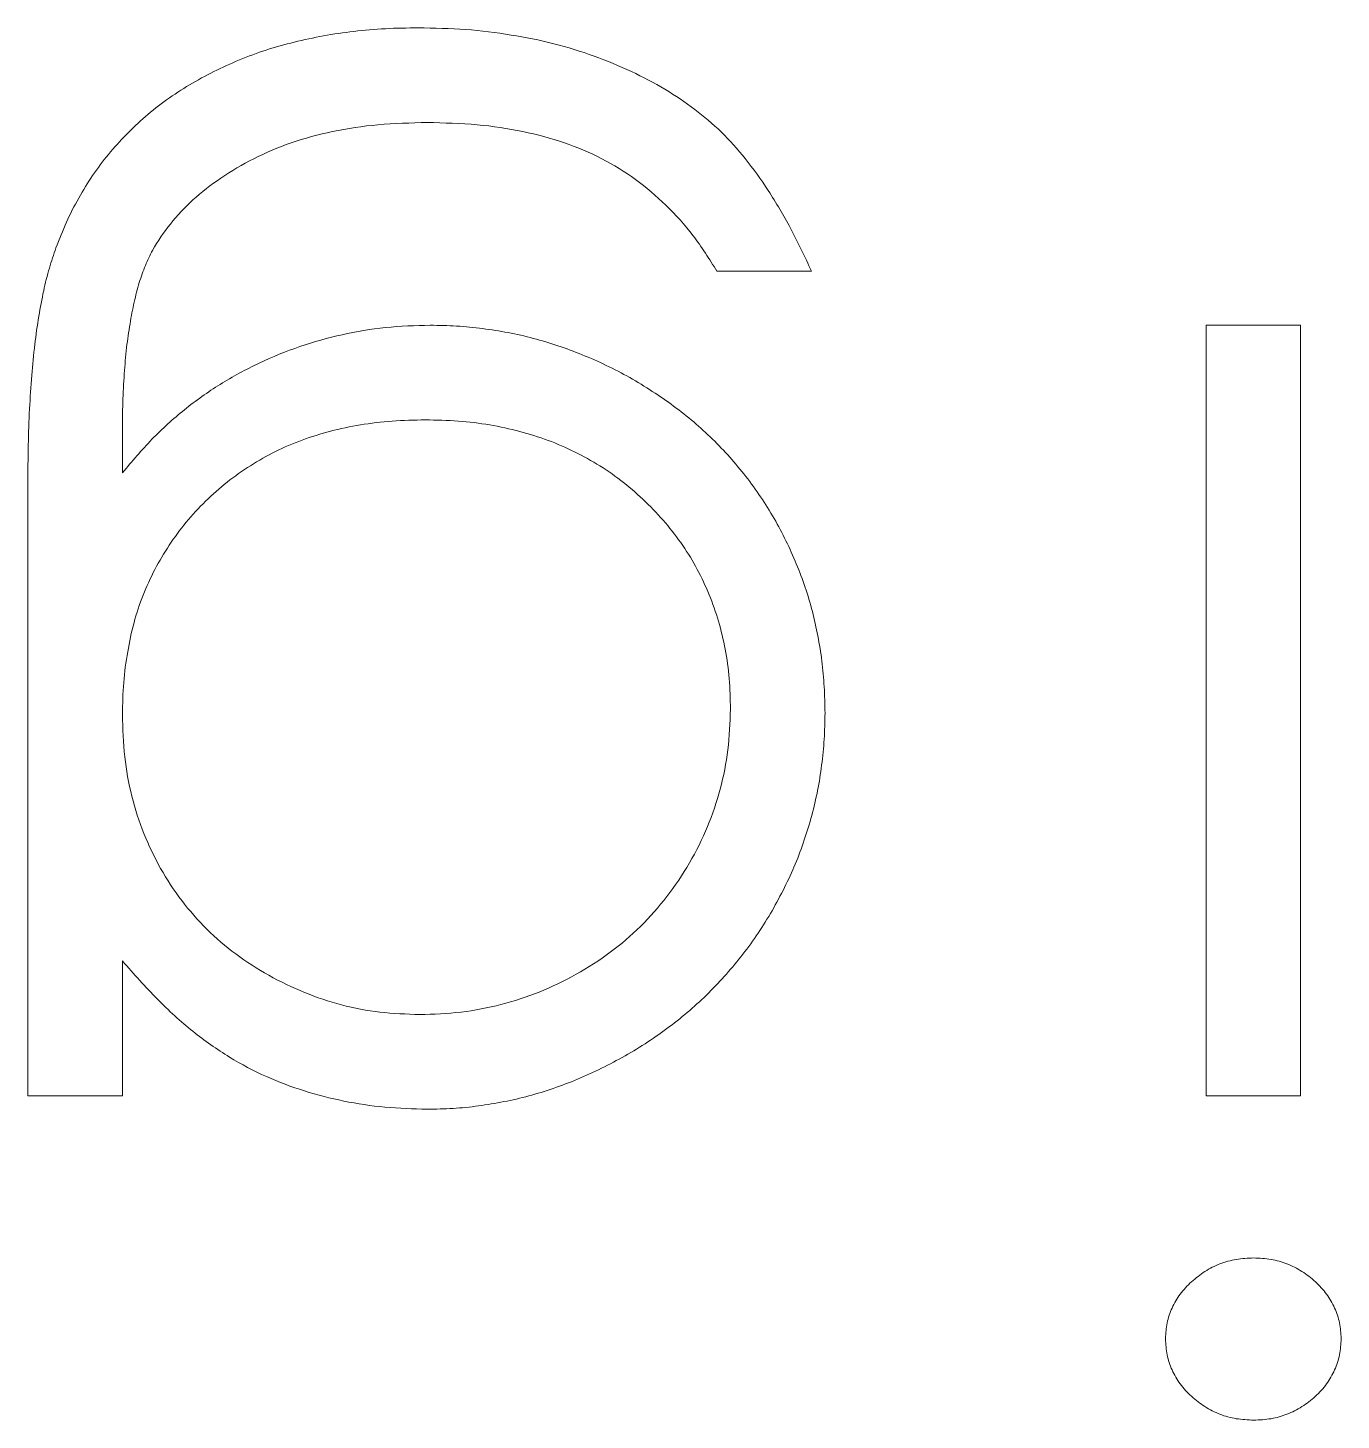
# Model space of a CAD drawing. Header units: millimetres. Extents: x 0 to 276, y 0 to 293.
# Drawn here: x 113.142 to 117.503, y 161.85 to 166.472 of the extents above; entities that cross this region are included whole.
import ezdxf

# ---------------------------------------------------------------- set-up
doc = ezdxf.new("R2010")
doc.units = ezdxf.units.MM

msp = doc.modelspace()

# ---------------------------------------------------------------- linework, layer by layer
at = {"color": 18, "linetype": 'Continuous', "lineweight": 15, "true_color": 0x000000}
for p, q in [((115.7445, 165.6644), (115.4304, 165.6644)), ((115.7445, 165.6644), (115.4304, 165.6644)), ((115.7445, 165.6644), (115.4304, 165.6644)), ((115.7445, 165.6644), (115.4304, 165.6644)), ((117.0547, 162.9272), (117.0547, 165.4849)), ((117.0547, 165.4849), (117.3688, 165.4849)), ((117.0547, 162.9272), (117.0547, 165.4849)), ((117.0547, 165.4849), (117.3688, 165.4849)), ((117.0547, 162.9272), (117.0547, 165.4849)), ((117.0547, 165.4849), (117.3688, 165.4849)), ((117.0547, 162.9272), (117.0547, 165.4849)), ((117.0547, 165.4849), (117.3688, 165.4849)), ((117.3688, 165.4849), (117.3688, 162.9272)), ((117.3688, 165.4849), (117.3688, 162.9272)), ((117.3688, 165.4849), (117.3688, 162.9272)), ((117.3688, 165.4849), (117.3688, 162.9272)), ((113.456, 165.1274), (113.456, 164.9948)), ((113.456, 165.1274), (113.456, 164.9948)), ((113.456, 165.1274), (113.456, 164.9948)), ((113.456, 165.1274), (113.456, 164.9948)), ((113.1419, 162.9272), (113.1419, 164.957)), ((113.1419, 162.9272), (113.1419, 164.957)), ((113.1419, 162.9272), (113.1419, 164.957)), ((113.1419, 162.9272), (113.1419, 164.957)), ((113.456, 163.3745), (113.456, 162.9272)), ((113.456, 163.3745), (113.456, 162.9272)), ((113.456, 163.3745), (113.456, 162.9272)), ((113.456, 163.3745), (113.456, 162.9272)), ((113.456, 162.9272), (113.1419, 162.9272)), ((113.456, 162.9272), (113.1419, 162.9272)), ((113.456, 162.9272), (113.1419, 162.9272)), ((113.456, 162.9272), (113.1419, 162.9272)), ((117.3688, 162.9272), (117.0547, 162.9272)), ((117.3688, 162.9272), (117.0547, 162.9272)), ((117.3688, 162.9272), (117.0547, 162.9272)), ((117.3688, 162.9272), (117.0547, 162.9272))]:
    msp.add_line(p, q, dxfattribs=at)
for points, knots in [([(113.2352, 165.7415), (113.2464, 165.7703), (113.2684, 165.8269), (113.3097, 165.9071), (113.3559, 165.9826), (113.4087, 166.0531), (113.4679, 166.1181), (113.5319, 166.179), (113.6022, 166.2346), (113.6786, 166.2839), (113.7594, 166.3282), (113.8446, 166.3667), (113.9336, 166.4002), (114.0273, 166.4253), (114.1242, 166.447), (114.2255, 166.4611), (114.3306, 166.4708), (114.402, 166.4717), (114.4383, 166.4721)], [0, 0, 0, 0, 0.061371, 0.120906, 0.179424, 0.237607, 0.295938, 0.354218, 0.413537, 0.474087, 0.535121, 0.596988, 0.66002, 0.724277, 0.790012, 0.857748, 0.927829, 1, 1, 1, 1]), ([(113.2352, 165.7415), (113.2464, 165.7703), (113.2684, 165.8269), (113.3097, 165.9071), (113.3559, 165.9826), (113.4087, 166.0531), (113.4679, 166.1181), (113.5319, 166.179), (113.6022, 166.2346), (113.6786, 166.2839), (113.7594, 166.3282), (113.8446, 166.3667), (113.9336, 166.4002), (114.0273, 166.4253), (114.1242, 166.447), (114.2255, 166.4611), (114.3306, 166.4708), (114.402, 166.4717), (114.4383, 166.4721)], [0, 0, 0, 0, 0.061371, 0.120906, 0.179424, 0.237607, 0.295938, 0.354218, 0.413537, 0.474087, 0.535121, 0.596988, 0.66002, 0.724277, 0.790012, 0.857748, 0.927829, 1, 1, 1, 1]), ([(113.2352, 165.7415), (113.2464, 165.7703), (113.2684, 165.8269), (113.3097, 165.9071), (113.3559, 165.9826), (113.4087, 166.0531), (113.4679, 166.1181), (113.5319, 166.179), (113.6022, 166.2346), (113.6786, 166.2839), (113.7594, 166.3282), (113.8446, 166.3667), (113.9336, 166.4002), (114.0273, 166.4253), (114.1242, 166.447), (114.2255, 166.4611), (114.3306, 166.4708), (114.402, 166.4717), (114.4383, 166.4721)], [0, 0, 0, 0, 0.061371, 0.120906, 0.179424, 0.237607, 0.295938, 0.354218, 0.413537, 0.474087, 0.535121, 0.596988, 0.66002, 0.724277, 0.790012, 0.857748, 0.927829, 1, 1, 1, 1]), ([(113.2352, 165.7415), (113.2464, 165.7703), (113.2684, 165.8269), (113.3097, 165.9071), (113.3559, 165.9826), (113.4087, 166.0531), (113.4679, 166.1181), (113.5319, 166.179), (113.6022, 166.2346), (113.6786, 166.2839), (113.7594, 166.3282), (113.8446, 166.3667), (113.9336, 166.4002), (114.0273, 166.4253), (114.1242, 166.447), (114.2255, 166.4611), (114.3306, 166.4708), (114.402, 166.4717), (114.4383, 166.4721)], [0, 0, 0, 0, 0.061371, 0.120906, 0.179424, 0.237607, 0.295938, 0.354218, 0.413537, 0.474087, 0.535121, 0.596988, 0.66002, 0.724277, 0.790012, 0.857748, 0.927829, 1, 1, 1, 1]), ([(114.4383, 166.4721), (114.4912, 166.4712), (114.5945, 166.4696), (114.7451, 166.4501), (114.8881, 166.4225), (115.0217, 166.3808), (115.145, 166.3298), (115.2571, 166.2712), (115.357, 166.204), (115.4472, 166.1275), (115.5285, 166.0365), (115.605, 165.9293), (115.6787, 165.8043), (115.7219, 165.7125), (115.7445, 165.6644)], [0, 0, 0, 0, 0.0964914, 0.1884737, 0.2768399, 0.3621366, 0.4434368, 0.5201655, 0.5927097, 0.6629173, 0.7354188, 0.814881, 0.9030606, 1, 1, 1, 1]), ([(114.4383, 166.4721), (114.4912, 166.4712), (114.5945, 166.4696), (114.7451, 166.4501), (114.8881, 166.4225), (115.0217, 166.3808), (115.145, 166.3298), (115.2571, 166.2712), (115.357, 166.204), (115.4472, 166.1275), (115.5285, 166.0365), (115.605, 165.9293), (115.6787, 165.8043), (115.7219, 165.7125), (115.7445, 165.6644)], [0, 0, 0, 0, 0.0964914, 0.1884737, 0.2768399, 0.3621366, 0.4434368, 0.5201655, 0.5927097, 0.6629173, 0.7354188, 0.814881, 0.9030606, 1, 1, 1, 1]), ([(114.4383, 166.4721), (114.4912, 166.4712), (114.5945, 166.4696), (114.7451, 166.4501), (114.8881, 166.4225), (115.0217, 166.3808), (115.145, 166.3298), (115.2571, 166.2712), (115.357, 166.204), (115.4472, 166.1275), (115.5285, 166.0365), (115.605, 165.9293), (115.6787, 165.8043), (115.7219, 165.7125), (115.7445, 165.6644)], [0, 0, 0, 0, 0.0964914, 0.1884737, 0.2768399, 0.3621366, 0.4434368, 0.5201655, 0.5927097, 0.6629173, 0.7354188, 0.814881, 0.9030606, 1, 1, 1, 1]), ([(114.4383, 166.4721), (114.4912, 166.4712), (114.5945, 166.4696), (114.7451, 166.4501), (114.8881, 166.4225), (115.0217, 166.3808), (115.145, 166.3298), (115.2571, 166.2712), (115.357, 166.204), (115.4472, 166.1275), (115.5285, 166.0365), (115.605, 165.9293), (115.6787, 165.8043), (115.7219, 165.7125), (115.7445, 165.6644)], [0, 0, 0, 0, 0.0964914, 0.1884737, 0.2768399, 0.3621366, 0.4434368, 0.5201655, 0.5927097, 0.6629173, 0.7354188, 0.814881, 0.9030606, 1, 1, 1, 1]), ([(114.4684, 166.158), (114.4137, 166.1566), (114.3081, 166.1538), (114.1563, 166.1314), (114.0177, 166.0938), (113.8931, 166.0412), (113.784, 165.9767), (113.69, 165.9047), (113.6139, 165.8236), (113.5627, 165.7488), (113.5308, 165.6822), (113.5106, 165.6248), (113.4941, 165.5599), (113.4803, 165.4878), (113.4689, 165.4083), (113.4617, 165.3212), (113.4565, 165.2267), (113.4562, 165.1613), (113.456, 165.1274)], [0, 0, 0, 0, 0.0981713, 0.1892644, 0.2744631, 0.3550232, 0.4309205, 0.501086, 0.5666076, 0.6297209, 0.6627107, 0.6987656, 0.7386105, 0.7825812, 0.8304088, 0.8825779, 0.9392287, 1, 1, 1, 1]), ([(114.4684, 166.158), (114.4137, 166.1566), (114.3081, 166.1538), (114.1563, 166.1314), (114.0177, 166.0938), (113.8931, 166.0412), (113.784, 165.9767), (113.69, 165.9047), (113.6139, 165.8236), (113.5627, 165.7488), (113.5308, 165.6822), (113.5106, 165.6248), (113.4941, 165.5599), (113.4803, 165.4878), (113.4689, 165.4083), (113.4617, 165.3212), (113.4565, 165.2267), (113.4562, 165.1613), (113.456, 165.1274)], [0, 0, 0, 0, 0.0981713, 0.1892644, 0.2744631, 0.3550232, 0.4309205, 0.501086, 0.5666076, 0.6297209, 0.6627107, 0.6987656, 0.7386105, 0.7825812, 0.8304088, 0.8825779, 0.9392287, 1, 1, 1, 1]), ([(114.4684, 166.158), (114.4137, 166.1566), (114.3081, 166.1538), (114.1563, 166.1314), (114.0177, 166.0938), (113.8931, 166.0412), (113.784, 165.9767), (113.69, 165.9047), (113.6139, 165.8236), (113.5627, 165.7488), (113.5308, 165.6822), (113.5106, 165.6248), (113.4941, 165.5599), (113.4803, 165.4878), (113.4689, 165.4083), (113.4617, 165.3212), (113.4565, 165.2267), (113.4562, 165.1613), (113.456, 165.1274)], [0, 0, 0, 0, 0.0981713, 0.1892644, 0.2744631, 0.3550232, 0.4309205, 0.501086, 0.5666076, 0.6297209, 0.6627107, 0.6987656, 0.7386105, 0.7825812, 0.8304088, 0.8825779, 0.9392287, 1, 1, 1, 1]), ([(114.4684, 166.158), (114.4137, 166.1566), (114.3081, 166.1538), (114.1563, 166.1314), (114.0177, 166.0938), (113.8931, 166.0412), (113.784, 165.9767), (113.69, 165.9047), (113.6139, 165.8236), (113.5627, 165.7488), (113.5308, 165.6822), (113.5106, 165.6248), (113.4941, 165.5599), (113.4803, 165.4878), (113.4689, 165.4083), (113.4617, 165.3212), (113.4565, 165.2267), (113.4562, 165.1613), (113.456, 165.1274)], [0, 0, 0, 0, 0.0981713, 0.1892644, 0.2744631, 0.3550232, 0.4309205, 0.501086, 0.5666076, 0.6297209, 0.6627107, 0.6987656, 0.7386105, 0.7825812, 0.8304088, 0.8825779, 0.9392287, 1, 1, 1, 1]), ([(115.4304, 165.6644), (115.4051, 165.7045), (115.3557, 165.7829), (115.2634, 165.8844), (115.1622, 165.9712), (115.0487, 166.0411), (114.9225, 166.0938), (114.7834, 166.1314), (114.6304, 166.1539), (114.5239, 166.1566), (114.4684, 166.158)], [0, 0, 0, 0, 0.124716, 0.243805, 0.360062, 0.475112, 0.593525, 0.71935, 0.853855, 1, 1, 1, 1]), ([(115.4304, 165.6644), (115.4051, 165.7045), (115.3557, 165.7829), (115.2634, 165.8844), (115.1622, 165.9712), (115.0487, 166.0411), (114.9225, 166.0938), (114.7834, 166.1314), (114.6304, 166.1539), (114.5239, 166.1566), (114.4684, 166.158)], [0, 0, 0, 0, 0.124716, 0.243805, 0.360062, 0.475112, 0.593525, 0.71935, 0.853855, 1, 1, 1, 1]), ([(115.4304, 165.6644), (115.4051, 165.7045), (115.3557, 165.7829), (115.2634, 165.8844), (115.1622, 165.9712), (115.0487, 166.0411), (114.9225, 166.0938), (114.7834, 166.1314), (114.6304, 166.1539), (114.5239, 166.1566), (114.4684, 166.158)], [0, 0, 0, 0, 0.124716, 0.243805, 0.360062, 0.475112, 0.593525, 0.71935, 0.853855, 1, 1, 1, 1]), ([(115.4304, 165.6644), (115.4051, 165.7045), (115.3557, 165.7829), (115.2634, 165.8844), (115.1622, 165.9712), (115.0487, 166.0411), (114.9225, 166.0938), (114.7834, 166.1314), (114.6304, 166.1539), (114.5239, 166.1566), (114.4684, 166.158)], [0, 0, 0, 0, 0.124716, 0.243805, 0.360062, 0.475112, 0.593525, 0.71935, 0.853855, 1, 1, 1, 1]), ([(113.1419, 164.957), (113.1422, 165.0002), (113.1427, 165.0837), (113.1466, 165.2044), (113.1547, 165.3158), (113.1639, 165.4186), (113.1772, 165.5122), (113.1933, 165.5968), (113.2116, 165.6727), (113.2276, 165.7194), (113.2352, 165.7415)], [0, 0, 0, 0, 0.163445, 0.315489, 0.456291, 0.585864, 0.705429, 0.813371, 0.911718, 1, 1, 1, 1]), ([(113.1419, 164.957), (113.1422, 165.0002), (113.1427, 165.0837), (113.1466, 165.2044), (113.1547, 165.3158), (113.1639, 165.4186), (113.1772, 165.5122), (113.1933, 165.5968), (113.2116, 165.6727), (113.2276, 165.7194), (113.2352, 165.7415)], [0, 0, 0, 0, 0.163445, 0.315489, 0.456291, 0.585864, 0.705429, 0.813371, 0.911718, 1, 1, 1, 1]), ([(113.1419, 164.957), (113.1422, 165.0002), (113.1427, 165.0837), (113.1466, 165.2044), (113.1547, 165.3158), (113.1639, 165.4186), (113.1772, 165.5122), (113.1933, 165.5968), (113.2116, 165.6727), (113.2276, 165.7194), (113.2352, 165.7415)], [0, 0, 0, 0, 0.163445, 0.315489, 0.456291, 0.585864, 0.705429, 0.813371, 0.911718, 1, 1, 1, 1]), ([(113.1419, 164.957), (113.1422, 165.0002), (113.1427, 165.0837), (113.1466, 165.2044), (113.1547, 165.3158), (113.1639, 165.4186), (113.1772, 165.5122), (113.1933, 165.5968), (113.2116, 165.6727), (113.2276, 165.7194), (113.2352, 165.7415)], [0, 0, 0, 0, 0.163445, 0.315489, 0.456291, 0.585864, 0.705429, 0.813371, 0.911718, 1, 1, 1, 1]), ([(113.456, 164.9948), (113.4879, 165.0328), (113.5511, 165.108), (113.6602, 165.2066), (113.7795, 165.2914), (113.9085, 165.3611), (114.0443, 165.4167), (114.1854, 165.4557), (114.3303, 165.4809), (114.4286, 165.4836), (114.4783, 165.4849)], [0, 0, 0, 0, 0.126561, 0.250895, 0.374719, 0.499826, 0.624964, 0.749039, 0.87318, 1, 1, 1, 1]), ([(113.456, 164.9948), (113.4879, 165.0328), (113.5511, 165.108), (113.6602, 165.2066), (113.7795, 165.2914), (113.9085, 165.3611), (114.0443, 165.4167), (114.1854, 165.4557), (114.3303, 165.4809), (114.4286, 165.4836), (114.4783, 165.4849)], [0, 0, 0, 0, 0.126561, 0.250895, 0.374719, 0.499826, 0.624964, 0.749039, 0.87318, 1, 1, 1, 1]), ([(113.456, 164.9948), (113.4879, 165.0328), (113.5511, 165.108), (113.6602, 165.2066), (113.7795, 165.2914), (113.9085, 165.3611), (114.0443, 165.4167), (114.1854, 165.4557), (114.3303, 165.4809), (114.4286, 165.4836), (114.4783, 165.4849)], [0, 0, 0, 0, 0.126561, 0.250895, 0.374719, 0.499826, 0.624964, 0.749039, 0.87318, 1, 1, 1, 1]), ([(113.456, 164.9948), (113.4879, 165.0328), (113.5511, 165.108), (113.6602, 165.2066), (113.7795, 165.2914), (113.9085, 165.3611), (114.0443, 165.4167), (114.1854, 165.4557), (114.3303, 165.4809), (114.4286, 165.4836), (114.4783, 165.4849)], [0, 0, 0, 0, 0.126561, 0.250895, 0.374719, 0.499826, 0.624964, 0.749039, 0.87318, 1, 1, 1, 1]), ([(114.4783, 165.4849), (114.5075, 165.4844), (114.5656, 165.4834), (114.652, 165.4744), (114.737, 165.4614), (114.8207, 165.4423), (114.9029, 165.4179), (114.9837, 165.3872), (115.0636, 165.3526), (115.1413, 165.3119), (115.2158, 165.2665), (115.2868, 165.2174), (115.3538, 165.1647), (115.4161, 165.108), (115.4737, 165.0473), (115.5274, 164.9834), (115.5763, 164.9152), (115.6213, 164.8441), (115.6604, 164.7695), (115.6947, 164.6931), (115.7245, 164.6151), (115.7482, 164.5352), (115.7664, 164.4534), (115.7799, 164.3698), (115.7876, 164.2843), (115.7887, 164.2267), (115.7893, 164.1977)], [0, 0, 0, 0, 0.042865, 0.085222, 0.127202, 0.169025, 0.210882, 0.252963, 0.295628, 0.338553, 0.381463, 0.423582, 0.465066, 0.506312, 0.54704, 0.587676, 0.628675, 0.669946, 0.711036, 0.751996, 0.792673, 0.833446, 0.874191, 0.915494, 0.957478, 1, 1, 1, 1]), ([(114.4783, 165.4849), (114.5075, 165.4844), (114.5656, 165.4834), (114.652, 165.4744), (114.737, 165.4614), (114.8207, 165.4423), (114.9029, 165.4179), (114.9837, 165.3872), (115.0636, 165.3526), (115.1413, 165.3119), (115.2158, 165.2665), (115.2868, 165.2174), (115.3538, 165.1647), (115.4161, 165.108), (115.4737, 165.0473), (115.5274, 164.9834), (115.5763, 164.9152), (115.6213, 164.8441), (115.6604, 164.7695), (115.6947, 164.6931), (115.7245, 164.6151), (115.7482, 164.5352), (115.7664, 164.4534), (115.7799, 164.3698), (115.7876, 164.2843), (115.7887, 164.2267), (115.7893, 164.1977)], [0, 0, 0, 0, 0.042865, 0.085222, 0.127202, 0.169025, 0.210882, 0.252963, 0.295628, 0.338553, 0.381463, 0.423582, 0.465066, 0.506312, 0.54704, 0.587676, 0.628675, 0.669946, 0.711036, 0.751996, 0.792673, 0.833446, 0.874191, 0.915494, 0.957478, 1, 1, 1, 1]), ([(114.4783, 165.4849), (114.5075, 165.4844), (114.5656, 165.4834), (114.652, 165.4744), (114.737, 165.4614), (114.8207, 165.4423), (114.9029, 165.4179), (114.9837, 165.3872), (115.0636, 165.3526), (115.1413, 165.3119), (115.2158, 165.2665), (115.2868, 165.2174), (115.3538, 165.1647), (115.4161, 165.108), (115.4737, 165.0473), (115.5274, 164.9834), (115.5763, 164.9152), (115.6213, 164.8441), (115.6604, 164.7695), (115.6947, 164.6931), (115.7245, 164.6151), (115.7482, 164.5352), (115.7664, 164.4534), (115.7799, 164.3698), (115.7876, 164.2843), (115.7887, 164.2267), (115.7893, 164.1977)], [0, 0, 0, 0, 0.042865, 0.085222, 0.127202, 0.169025, 0.210882, 0.252963, 0.295628, 0.338553, 0.381463, 0.423582, 0.465066, 0.506312, 0.54704, 0.587676, 0.628675, 0.669946, 0.711036, 0.751996, 0.792673, 0.833446, 0.874191, 0.915494, 0.957478, 1, 1, 1, 1]), ([(114.4783, 165.4849), (114.5075, 165.4844), (114.5656, 165.4834), (114.652, 165.4744), (114.737, 165.4614), (114.8207, 165.4423), (114.9029, 165.4179), (114.9837, 165.3872), (115.0636, 165.3526), (115.1413, 165.3119), (115.2158, 165.2665), (115.2868, 165.2174), (115.3538, 165.1647), (115.4161, 165.108), (115.4737, 165.0473), (115.5274, 164.9834), (115.5763, 164.9152), (115.6213, 164.8441), (115.6604, 164.7695), (115.6947, 164.6931), (115.7245, 164.6151), (115.7482, 164.5352), (115.7664, 164.4534), (115.7799, 164.3698), (115.7876, 164.2843), (115.7887, 164.2267), (115.7893, 164.1977)], [0, 0, 0, 0, 0.042865, 0.085222, 0.127202, 0.169025, 0.210882, 0.252963, 0.295628, 0.338553, 0.381463, 0.423582, 0.465066, 0.506312, 0.54704, 0.587676, 0.628675, 0.669946, 0.711036, 0.751996, 0.792673, 0.833446, 0.874191, 0.915494, 0.957478, 1, 1, 1, 1]), ([(114.4621, 165.1708), (114.4252, 165.1701), (114.3529, 165.1686), (114.2473, 165.1557), (114.1473, 165.1348), (114.0529, 165.1053), (113.9637, 165.0675), (113.8809, 165.0198), (113.8025, 164.9654), (113.7312, 164.902), (113.6667, 164.8321), (113.6104, 164.7561), (113.5625, 164.675), (113.5228, 164.589), (113.4925, 164.4972), (113.4722, 164.4), (113.458, 164.2979), (113.4567, 164.2279), (113.456, 164.1921)], [0, 0, 0, 0, 0.070121, 0.137122, 0.201487, 0.263765, 0.32456, 0.384739, 0.444905, 0.505232, 0.565494, 0.6251, 0.68435, 0.743883, 0.804608, 0.867239, 0.932094, 1, 1, 1, 1]), ([(114.4621, 165.1708), (114.4252, 165.1701), (114.3529, 165.1686), (114.2473, 165.1557), (114.1473, 165.1348), (114.0529, 165.1053), (113.9637, 165.0675), (113.8809, 165.0198), (113.8025, 164.9654), (113.7312, 164.902), (113.6667, 164.8321), (113.6104, 164.7561), (113.5625, 164.675), (113.5228, 164.589), (113.4925, 164.4972), (113.4722, 164.4), (113.458, 164.2979), (113.4567, 164.2279), (113.456, 164.1921)], [0, 0, 0, 0, 0.070121, 0.137122, 0.201487, 0.263765, 0.32456, 0.384739, 0.444905, 0.505232, 0.565494, 0.6251, 0.68435, 0.743883, 0.804608, 0.867239, 0.932094, 1, 1, 1, 1]), ([(114.4621, 165.1708), (114.4252, 165.1701), (114.3529, 165.1686), (114.2473, 165.1557), (114.1473, 165.1348), (114.0529, 165.1053), (113.9637, 165.0675), (113.8809, 165.0198), (113.8025, 164.9654), (113.7312, 164.902), (113.6667, 164.8321), (113.6104, 164.7561), (113.5625, 164.675), (113.5228, 164.589), (113.4925, 164.4972), (113.4722, 164.4), (113.458, 164.2979), (113.4567, 164.2279), (113.456, 164.1921)], [0, 0, 0, 0, 0.070121, 0.137122, 0.201487, 0.263765, 0.32456, 0.384739, 0.444905, 0.505232, 0.565494, 0.6251, 0.68435, 0.743883, 0.804608, 0.867239, 0.932094, 1, 1, 1, 1]), ([(114.4621, 165.1708), (114.4252, 165.1701), (114.3529, 165.1686), (114.2473, 165.1557), (114.1473, 165.1348), (114.0529, 165.1053), (113.9637, 165.0675), (113.8809, 165.0198), (113.8025, 164.9654), (113.7312, 164.902), (113.6667, 164.8321), (113.6104, 164.7561), (113.5625, 164.675), (113.5228, 164.589), (113.4925, 164.4972), (113.4722, 164.4), (113.458, 164.2979), (113.4567, 164.2279), (113.456, 164.1921)], [0, 0, 0, 0, 0.070121, 0.137122, 0.201487, 0.263765, 0.32456, 0.384739, 0.444905, 0.505232, 0.565494, 0.6251, 0.68435, 0.743883, 0.804608, 0.867239, 0.932094, 1, 1, 1, 1]), ([(115.4752, 164.2103), (115.4745, 164.2442), (115.4731, 164.311), (115.4594, 164.4089), (115.4372, 164.5022), (115.4058, 164.5908), (115.3668, 164.6753), (115.3178, 164.755), (115.2602, 164.8302), (115.1943, 164.9), (115.1217, 164.9637), (115.043, 165.0196), (114.9582, 165.0654), (114.8695, 165.1049), (114.7747, 165.1338), (114.6752, 165.1559), (114.5702, 165.1685), (114.4986, 165.17), (114.4621, 165.1708)], [0, 0, 0, 0, 0.064983, 0.127803, 0.189056, 0.248395, 0.307691, 0.366977, 0.42734, 0.488795, 0.550674, 0.612045, 0.673369, 0.73493, 0.79781, 0.862892, 0.930095, 1, 1, 1, 1]), ([(115.4752, 164.2103), (115.4745, 164.2442), (115.4731, 164.311), (115.4594, 164.4089), (115.4372, 164.5022), (115.4058, 164.5908), (115.3668, 164.6753), (115.3178, 164.755), (115.2602, 164.8302), (115.1943, 164.9), (115.1217, 164.9637), (115.043, 165.0196), (114.9582, 165.0654), (114.8695, 165.1049), (114.7747, 165.1338), (114.6752, 165.1559), (114.5702, 165.1685), (114.4986, 165.17), (114.4621, 165.1708)], [0, 0, 0, 0, 0.064983, 0.127803, 0.189056, 0.248395, 0.307691, 0.366977, 0.42734, 0.488795, 0.550674, 0.612045, 0.673369, 0.73493, 0.79781, 0.862892, 0.930095, 1, 1, 1, 1]), ([(115.4752, 164.2103), (115.4745, 164.2442), (115.4731, 164.311), (115.4594, 164.4089), (115.4372, 164.5022), (115.4058, 164.5908), (115.3668, 164.6753), (115.3178, 164.755), (115.2602, 164.8302), (115.1943, 164.9), (115.1217, 164.9637), (115.043, 165.0196), (114.9582, 165.0654), (114.8695, 165.1049), (114.7747, 165.1338), (114.6752, 165.1559), (114.5702, 165.1685), (114.4986, 165.17), (114.4621, 165.1708)], [0, 0, 0, 0, 0.064983, 0.127803, 0.189056, 0.248395, 0.307691, 0.366977, 0.42734, 0.488795, 0.550674, 0.612045, 0.673369, 0.73493, 0.79781, 0.862892, 0.930095, 1, 1, 1, 1]), ([(115.4752, 164.2103), (115.4745, 164.2442), (115.4731, 164.311), (115.4594, 164.4089), (115.4372, 164.5022), (115.4058, 164.5908), (115.3668, 164.6753), (115.3178, 164.755), (115.2602, 164.8302), (115.1943, 164.9), (115.1217, 164.9637), (115.043, 165.0196), (114.9582, 165.0654), (114.8695, 165.1049), (114.7747, 165.1338), (114.6752, 165.1559), (114.5702, 165.1685), (114.4986, 165.17), (114.4621, 165.1708)], [0, 0, 0, 0, 0.064983, 0.127803, 0.189056, 0.248395, 0.307691, 0.366977, 0.42734, 0.488795, 0.550674, 0.612045, 0.673369, 0.73493, 0.79781, 0.862892, 0.930095, 1, 1, 1, 1]), ([(113.456, 164.1921), (113.4574, 164.1454), (113.46, 164.0544), (113.4847, 163.9217), (113.5245, 163.7969), (113.5803, 163.6805), (113.6503, 163.5736), (113.7346, 163.4783), (113.8318, 163.3944), (113.9415, 163.3245), (114.0595, 163.268), (114.183, 163.2256), (114.3119, 163.2016), (114.3992, 163.1982), (114.4432, 163.1965)], [0, 0, 0, 0, 0.089243, 0.174349, 0.257613, 0.339527, 0.420997, 0.501579, 0.582542, 0.666133, 0.750049, 0.832743, 0.915647, 1, 1, 1, 1]), ([(113.456, 164.1921), (113.4574, 164.1454), (113.46, 164.0544), (113.4847, 163.9217), (113.5245, 163.7969), (113.5803, 163.6805), (113.6503, 163.5736), (113.7346, 163.4783), (113.8318, 163.3944), (113.9415, 163.3245), (114.0595, 163.268), (114.183, 163.2256), (114.3119, 163.2016), (114.3992, 163.1982), (114.4432, 163.1965)], [0, 0, 0, 0, 0.089243, 0.174349, 0.257613, 0.339527, 0.420997, 0.501579, 0.582542, 0.666133, 0.750049, 0.832743, 0.915647, 1, 1, 1, 1]), ([(113.456, 164.1921), (113.4574, 164.1454), (113.46, 164.0544), (113.4847, 163.9217), (113.5245, 163.7969), (113.5803, 163.6805), (113.6503, 163.5736), (113.7346, 163.4783), (113.8318, 163.3944), (113.9415, 163.3245), (114.0595, 163.268), (114.183, 163.2256), (114.3119, 163.2016), (114.3992, 163.1982), (114.4432, 163.1965)], [0, 0, 0, 0, 0.089243, 0.174349, 0.257613, 0.339527, 0.420997, 0.501579, 0.582542, 0.666133, 0.750049, 0.832743, 0.915647, 1, 1, 1, 1]), ([(113.456, 164.1921), (113.4574, 164.1454), (113.46, 164.0544), (113.4847, 163.9217), (113.5245, 163.7969), (113.5803, 163.6805), (113.6503, 163.5736), (113.7346, 163.4783), (113.8318, 163.3944), (113.9415, 163.3245), (114.0595, 163.268), (114.183, 163.2256), (114.3119, 163.2016), (114.3992, 163.1982), (114.4432, 163.1965)], [0, 0, 0, 0, 0.089243, 0.174349, 0.257613, 0.339527, 0.420997, 0.501579, 0.582542, 0.666133, 0.750049, 0.832743, 0.915647, 1, 1, 1, 1]), ([(114.4432, 163.1965), (114.4891, 163.198), (114.5801, 163.2011), (114.7133, 163.2275), (114.842, 163.2688), (114.9636, 163.328), (115.0775, 163.4001), (115.1786, 163.4874), (115.267, 163.5872), (115.3418, 163.6984), (115.4013, 163.8184), (115.4435, 163.945), (115.4707, 164.0759), (115.4737, 164.1653), (115.4752, 164.2103)], [0, 0, 0, 0, 0.085519, 0.169309, 0.252218, 0.336756, 0.420595, 0.502741, 0.584804, 0.668268, 0.751823, 0.833629, 0.91622, 1, 1, 1, 1]), ([(114.4432, 163.1965), (114.4891, 163.198), (114.5801, 163.2011), (114.7133, 163.2275), (114.842, 163.2688), (114.9636, 163.328), (115.0775, 163.4001), (115.1786, 163.4874), (115.267, 163.5872), (115.3418, 163.6984), (115.4013, 163.8184), (115.4435, 163.945), (115.4707, 164.0759), (115.4737, 164.1653), (115.4752, 164.2103)], [0, 0, 0, 0, 0.085519, 0.169309, 0.252218, 0.336756, 0.420595, 0.502741, 0.584804, 0.668268, 0.751823, 0.833629, 0.91622, 1, 1, 1, 1]), ([(114.4432, 163.1965), (114.4891, 163.198), (114.5801, 163.2011), (114.7133, 163.2275), (114.842, 163.2688), (114.9636, 163.328), (115.0775, 163.4001), (115.1786, 163.4874), (115.267, 163.5872), (115.3418, 163.6984), (115.4013, 163.8184), (115.4435, 163.945), (115.4707, 164.0759), (115.4737, 164.1653), (115.4752, 164.2103)], [0, 0, 0, 0, 0.085519, 0.169309, 0.252218, 0.336756, 0.420595, 0.502741, 0.584804, 0.668268, 0.751823, 0.833629, 0.91622, 1, 1, 1, 1]), ([(114.4432, 163.1965), (114.4891, 163.198), (114.5801, 163.2011), (114.7133, 163.2275), (114.842, 163.2688), (114.9636, 163.328), (115.0775, 163.4001), (115.1786, 163.4874), (115.267, 163.5872), (115.3418, 163.6984), (115.4013, 163.8184), (115.4435, 163.945), (115.4707, 164.0759), (115.4737, 164.1653), (115.4752, 164.2103)], [0, 0, 0, 0, 0.085519, 0.169309, 0.252218, 0.336756, 0.420595, 0.502741, 0.584804, 0.668268, 0.751823, 0.833629, 0.91622, 1, 1, 1, 1]), ([(115.7893, 164.1977), (115.7888, 164.1687), (115.7878, 164.1108), (115.7788, 164.0249), (115.7661, 163.9402), (115.7459, 163.8575), (115.7215, 163.7758), (115.6914, 163.6959), (115.6552, 163.6176), (115.6142, 163.5409), (115.5681, 163.4669), (115.5176, 163.3966), (115.4625, 163.3305), (115.4037, 163.268), (115.3405, 163.2096), (115.2728, 163.1556), (115.2013, 163.105), (115.1259, 163.0589), (115.0476, 163.0181), (114.9685, 162.9809), (114.8875, 162.9513), (114.8061, 162.9253), (114.7229, 162.9069), (114.639, 162.8927), (114.5539, 162.884), (114.497, 162.8829), (114.4684, 162.8824)], [0, 0, 0, 0, 0.042034, 0.083905, 0.125069, 0.166158, 0.20721, 0.248491, 0.289878, 0.33217, 0.374476, 0.416225, 0.45761, 0.499073, 0.540553, 0.582249, 0.62455, 0.667433, 0.710323, 0.752467, 0.794065, 0.835216, 0.876228, 0.917446, 0.958643, 1, 1, 1, 1]), ([(115.7893, 164.1977), (115.7888, 164.1687), (115.7878, 164.1108), (115.7788, 164.0249), (115.7661, 163.9402), (115.7459, 163.8575), (115.7215, 163.7758), (115.6914, 163.6959), (115.6552, 163.6176), (115.6142, 163.5409), (115.5681, 163.4669), (115.5176, 163.3966), (115.4625, 163.3305), (115.4037, 163.268), (115.3405, 163.2096), (115.2728, 163.1556), (115.2013, 163.105), (115.1259, 163.0589), (115.0476, 163.0181), (114.9685, 162.9809), (114.8875, 162.9513), (114.8061, 162.9253), (114.7229, 162.9069), (114.639, 162.8927), (114.5539, 162.884), (114.497, 162.8829), (114.4684, 162.8824)], [0, 0, 0, 0, 0.042034, 0.083905, 0.125069, 0.166158, 0.20721, 0.248491, 0.289878, 0.33217, 0.374476, 0.416225, 0.45761, 0.499073, 0.540553, 0.582249, 0.62455, 0.667433, 0.710323, 0.752467, 0.794065, 0.835216, 0.876228, 0.917446, 0.958643, 1, 1, 1, 1]), ([(115.7893, 164.1977), (115.7888, 164.1687), (115.7878, 164.1108), (115.7788, 164.0249), (115.7661, 163.9402), (115.7459, 163.8575), (115.7215, 163.7758), (115.6914, 163.6959), (115.6552, 163.6176), (115.6142, 163.5409), (115.5681, 163.4669), (115.5176, 163.3966), (115.4625, 163.3305), (115.4037, 163.268), (115.3405, 163.2096), (115.2728, 163.1556), (115.2013, 163.105), (115.1259, 163.0589), (115.0476, 163.0181), (114.9685, 162.9809), (114.8875, 162.9513), (114.8061, 162.9253), (114.7229, 162.9069), (114.639, 162.8927), (114.5539, 162.884), (114.497, 162.8829), (114.4684, 162.8824)], [0, 0, 0, 0, 0.042034, 0.083905, 0.125069, 0.166158, 0.20721, 0.248491, 0.289878, 0.33217, 0.374476, 0.416225, 0.45761, 0.499073, 0.540553, 0.582249, 0.62455, 0.667433, 0.710323, 0.752467, 0.794065, 0.835216, 0.876228, 0.917446, 0.958643, 1, 1, 1, 1]), ([(115.7893, 164.1977), (115.7888, 164.1687), (115.7878, 164.1108), (115.7788, 164.0249), (115.7661, 163.9402), (115.7459, 163.8575), (115.7215, 163.7758), (115.6914, 163.6959), (115.6552, 163.6176), (115.6142, 163.5409), (115.5681, 163.4669), (115.5176, 163.3966), (115.4625, 163.3305), (115.4037, 163.268), (115.3405, 163.2096), (115.2728, 163.1556), (115.2013, 163.105), (115.1259, 163.0589), (115.0476, 163.0181), (114.9685, 162.9809), (114.8875, 162.9513), (114.8061, 162.9253), (114.7229, 162.9069), (114.639, 162.8927), (114.5539, 162.884), (114.497, 162.8829), (114.4684, 162.8824)], [0, 0, 0, 0, 0.042034, 0.083905, 0.125069, 0.166158, 0.20721, 0.248491, 0.289878, 0.33217, 0.374476, 0.416225, 0.45761, 0.499073, 0.540553, 0.582249, 0.62455, 0.667433, 0.710323, 0.752467, 0.794065, 0.835216, 0.876228, 0.917446, 0.958643, 1, 1, 1, 1]), ([(114.4684, 162.8824), (114.4214, 162.8837), (114.3285, 162.8864), (114.1917, 162.9074), (114.0598, 162.9409), (113.9319, 162.9889), (113.807, 163.0545), (113.6855, 163.1408), (113.5671, 163.2488), (113.494, 163.3315), (113.456, 163.3745)], [0, 0, 0, 0, 0.120911, 0.238762, 0.354755, 0.470359, 0.589144, 0.716329, 0.852445, 1, 1, 1, 1]), ([(114.4684, 162.8824), (114.4214, 162.8837), (114.3285, 162.8864), (114.1917, 162.9074), (114.0598, 162.9409), (113.9319, 162.9889), (113.807, 163.0545), (113.6855, 163.1408), (113.5671, 163.2488), (113.494, 163.3315), (113.456, 163.3745)], [0, 0, 0, 0, 0.120911, 0.238762, 0.354755, 0.470359, 0.589144, 0.716329, 0.852445, 1, 1, 1, 1]), ([(114.4684, 162.8824), (114.4214, 162.8837), (114.3285, 162.8864), (114.1917, 162.9074), (114.0598, 162.9409), (113.9319, 162.9889), (113.807, 163.0545), (113.6855, 163.1408), (113.5671, 163.2488), (113.494, 163.3315), (113.456, 163.3745)], [0, 0, 0, 0, 0.120911, 0.238762, 0.354755, 0.470359, 0.589144, 0.716329, 0.852445, 1, 1, 1, 1]), ([(114.4684, 162.8824), (114.4214, 162.8837), (114.3285, 162.8864), (114.1917, 162.9074), (114.0598, 162.9409), (113.9319, 162.9889), (113.807, 163.0545), (113.6855, 163.1408), (113.5671, 163.2488), (113.494, 163.3315), (113.456, 163.3745)], [0, 0, 0, 0, 0.120911, 0.238762, 0.354755, 0.470359, 0.589144, 0.716329, 0.852445, 1, 1, 1, 1]), ([(116.9201, 162.1209), (116.9212, 162.1386), (116.9233, 162.1735), (116.9405, 162.2237), (116.9675, 162.2703), (117.0055, 162.3108), (117.0501, 162.3452), (117.1003, 162.3709), (117.1555, 162.3861), (117.1937, 162.3879), (117.2132, 162.3888)], [0, 0, 0, 0, 0.120162, 0.237546, 0.357497, 0.484917, 0.613329, 0.74015, 0.867301, 1, 1, 1, 1]), ([(116.9201, 162.1209), (116.9212, 162.1386), (116.9233, 162.1735), (116.9405, 162.2237), (116.9675, 162.2703), (117.0055, 162.3108), (117.0501, 162.3452), (117.1003, 162.3709), (117.1555, 162.3861), (117.1937, 162.3879), (117.2132, 162.3888)], [0, 0, 0, 0, 0.120162, 0.237546, 0.357497, 0.484917, 0.613329, 0.74015, 0.867301, 1, 1, 1, 1]), ([(116.9201, 162.1209), (116.9212, 162.1386), (116.9233, 162.1735), (116.9405, 162.2237), (116.9675, 162.2703), (117.0055, 162.3108), (117.0501, 162.3452), (117.1003, 162.3709), (117.1555, 162.3861), (117.1937, 162.3879), (117.2132, 162.3888)], [0, 0, 0, 0, 0.120162, 0.237546, 0.357497, 0.484917, 0.613329, 0.74015, 0.867301, 1, 1, 1, 1]), ([(116.9201, 162.1209), (116.9212, 162.1386), (116.9233, 162.1735), (116.9405, 162.2237), (116.9675, 162.2703), (117.0055, 162.3108), (117.0501, 162.3452), (117.1003, 162.3709), (117.1555, 162.3861), (117.1937, 162.3879), (117.2132, 162.3888)], [0, 0, 0, 0, 0.120162, 0.237546, 0.357497, 0.484917, 0.613329, 0.74015, 0.867301, 1, 1, 1, 1]), ([(117.2132, 162.3888), (117.2325, 162.3879), (117.27, 162.3862), (117.3243, 162.3706), (117.3742, 162.3452), (117.4188, 162.311), (117.456, 162.2701), (117.4831, 162.2237), (117.5002, 162.1735), (117.5024, 162.1386), (117.5035, 162.1209)], [0, 0, 0, 0, 0.131867, 0.256661, 0.384213, 0.513365, 0.640443, 0.761085, 0.879146, 1, 1, 1, 1]), ([(117.2132, 162.3888), (117.2325, 162.3879), (117.27, 162.3862), (117.3243, 162.3706), (117.3742, 162.3452), (117.4188, 162.311), (117.456, 162.2701), (117.4831, 162.2237), (117.5002, 162.1735), (117.5024, 162.1386), (117.5035, 162.1209)], [0, 0, 0, 0, 0.131867, 0.256661, 0.384213, 0.513365, 0.640443, 0.761085, 0.879146, 1, 1, 1, 1]), ([(117.2132, 162.3888), (117.2325, 162.3879), (117.27, 162.3862), (117.3243, 162.3706), (117.3742, 162.3452), (117.4188, 162.311), (117.456, 162.2701), (117.4831, 162.2237), (117.5002, 162.1735), (117.5024, 162.1386), (117.5035, 162.1209)], [0, 0, 0, 0, 0.131867, 0.256661, 0.384213, 0.513365, 0.640443, 0.761085, 0.879146, 1, 1, 1, 1]), ([(117.2132, 162.3888), (117.2325, 162.3879), (117.27, 162.3862), (117.3243, 162.3706), (117.3742, 162.3452), (117.4188, 162.311), (117.456, 162.2701), (117.4831, 162.2237), (117.5002, 162.1735), (117.5024, 162.1386), (117.5035, 162.1209)], [0, 0, 0, 0, 0.131867, 0.256661, 0.384213, 0.513365, 0.640443, 0.761085, 0.879146, 1, 1, 1, 1]), ([(117.2132, 161.8503), (117.1937, 161.8512), (117.1555, 161.853), (117.1003, 161.8681), (117.0501, 161.8938), (117.0055, 161.9283), (116.9672, 161.9689), (116.9405, 162.0161), (116.9233, 162.0672), (116.9212, 162.1028), (116.9201, 162.1209)], [0, 0, 0, 0, 0.1318993, 0.2582841, 0.3843411, 0.5119796, 0.638632, 0.7592298, 0.8774122, 1, 1, 1, 1]), ([(117.2132, 161.8503), (117.1937, 161.8512), (117.1555, 161.853), (117.1003, 161.8681), (117.0501, 161.8938), (117.0055, 161.9283), (116.9672, 161.9689), (116.9405, 162.0161), (116.9233, 162.0672), (116.9212, 162.1028), (116.9201, 162.1209)], [0, 0, 0, 0, 0.1318993, 0.2582841, 0.3843411, 0.5119796, 0.638632, 0.7592298, 0.8774122, 1, 1, 1, 1]), ([(117.2132, 161.8503), (117.1937, 161.8512), (117.1555, 161.853), (117.1003, 161.8681), (117.0501, 161.8938), (117.0055, 161.9283), (116.9672, 161.9689), (116.9405, 162.0161), (116.9233, 162.0672), (116.9212, 162.1028), (116.9201, 162.1209)], [0, 0, 0, 0, 0.1318993, 0.2582841, 0.3843411, 0.5119796, 0.638632, 0.7592298, 0.8774122, 1, 1, 1, 1]), ([(117.2132, 161.8503), (117.1937, 161.8512), (117.1555, 161.853), (117.1003, 161.8681), (117.0501, 161.8938), (117.0055, 161.9283), (116.9672, 161.9689), (116.9405, 162.0161), (116.9233, 162.0672), (116.9212, 162.1028), (116.9201, 162.1209)], [0, 0, 0, 0, 0.1318993, 0.2582841, 0.3843411, 0.5119796, 0.638632, 0.7592298, 0.8774122, 1, 1, 1, 1]), ([(117.5035, 162.1209), (117.5024, 162.1028), (117.5003, 162.0672), (117.4831, 162.0161), (117.4563, 161.9691), (117.4188, 161.9281), (117.3742, 161.8939), (117.3243, 161.8684), (117.27, 161.8529), (117.2325, 161.8512), (117.2132, 161.8503)], [0, 0, 0, 0, 0.12329, 0.242149, 0.363437, 0.489745, 0.618115, 0.744894, 0.868932, 1, 1, 1, 1]), ([(117.5035, 162.1209), (117.5024, 162.1028), (117.5003, 162.0672), (117.4831, 162.0161), (117.4563, 161.9691), (117.4188, 161.9281), (117.3742, 161.8939), (117.3243, 161.8684), (117.27, 161.8529), (117.2325, 161.8512), (117.2132, 161.8503)], [0, 0, 0, 0, 0.12329, 0.242149, 0.363437, 0.489745, 0.618115, 0.744894, 0.868932, 1, 1, 1, 1]), ([(117.5035, 162.1209), (117.5024, 162.1028), (117.5003, 162.0672), (117.4831, 162.0161), (117.4563, 161.9691), (117.4188, 161.9281), (117.3742, 161.8939), (117.3243, 161.8684), (117.27, 161.8529), (117.2325, 161.8512), (117.2132, 161.8503)], [0, 0, 0, 0, 0.12329, 0.242149, 0.363437, 0.489745, 0.618115, 0.744894, 0.868932, 1, 1, 1, 1]), ([(117.5035, 162.1209), (117.5024, 162.1028), (117.5003, 162.0672), (117.4831, 162.0161), (117.4563, 161.9691), (117.4188, 161.9281), (117.3742, 161.8939), (117.3243, 161.8684), (117.27, 161.8529), (117.2325, 161.8512), (117.2132, 161.8503)], [0, 0, 0, 0, 0.12329, 0.242149, 0.363437, 0.489745, 0.618115, 0.744894, 0.868932, 1, 1, 1, 1])]:
    msp.add_open_spline(points, degree=3, knots=knots, dxfattribs=at)

doc.saveas('drawing.dxf')
